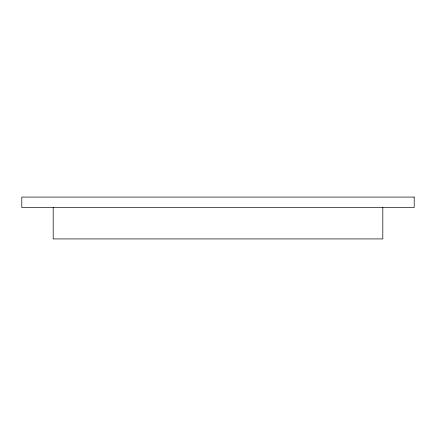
<?xml version="1.0" encoding="UTF-8"?>
<svg xmlns="http://www.w3.org/2000/svg" width="436" height="436" viewBox="0 0 436 436"><rect width="100%" height="100%" fill="white"/><g stroke="black" fill="none" stroke-linecap="round" stroke-linejoin="round"><path stroke-width="0.65" d="M382.808 207.536L382.808 238.928L53.192 238.928L53.192 207.536M414.2 197.072L21.8 197.072L21.8 207.536L414.2 207.536L414.2 197.072"/></g></svg>
